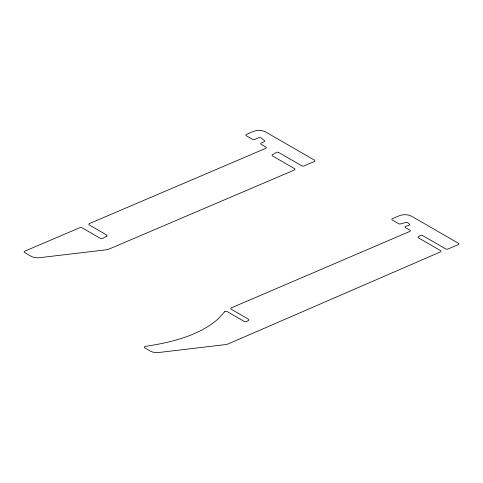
<?xml version="1.0" encoding="UTF-8"?>
<svg xmlns="http://www.w3.org/2000/svg" width="483" height="483" viewBox="0 0 483 483"><rect width="100%" height="100%" fill="white"/><g stroke="black" fill="none" stroke-linecap="round" stroke-linejoin="round"><path stroke-width="0.72" d="M224.571 311.837L218.986 318.031A92.658 53.498 0 0 1 208.306 326.315C189.402 338.034 167.263 343.008 145.534 346.371A1.588 0.918 0 0 0 144.393 347.023A1.588 0.918 0 0 0 144.803 347.911L150.141 350.996A9.545 5.512 0 0 0 158.804 352.493L224.963 344.663A9.545 5.512 0 0 0 228.731 343.691L440.315 251.969A1.588 0.918 0 0 0 440.496 250.58L418.526 237.902A1.588 0.918 0 0 1 418.526 236.604L420.325 235.565A1.588 0.918 0 0 1 422.577 235.565L445.791 248.962A1.588 0.918 0 0 0 447.856 249.053L458.204 244.639A1.588 0.918 0 0 0 458.385 243.251L411.685 216.287A9.545 5.512 0 0 0 399.26 215.756L392.486 218.648A1.588 0.918 0 0 0 392.305 220.037L398.704 223.726A1.588 0.918 0 0 0 400.522 223.907L405.865 222.415A1.588 0.918 0 0 1 407.9 222.748L409.415 224.124A1.588 0.918 0 0 1 408.721 225.458L405.974 226.159A1.588 0.918 0 0 0 405.491 227.644L409.771 230.119A1.588 0.918 0 0 1 409.596 231.508L231.393 307.846A1.588 0.918 0 0 0 231.218 309.235L248.473 319.197A1.588 0.918 0 0 1 248.473 320.495L246.674 321.533A1.588 0.918 0 0 1 244.422 321.533L227.149 311.559A1.588 0.918 0 0 0 224.571 311.837M106.538 236.211L102.71 238.421A1.588 0.918 0 0 1 100.464 238.421L81.965 227.741A1.588 0.918 0 0 0 79.894 227.65L24.796 251.16A1.588 0.918 0 0 0 24.615 252.549L30.924 256.189A9.545 5.512 0 0 0 39.588 257.693L105.753 249.856A9.545 5.512 0 0 0 109.508 248.89L294.328 170.022A1.588 0.918 0 0 0 294.503 168.633L272.539 155.955A1.588 0.918 0 0 1 272.539 154.657L276.367 152.447A1.588 0.918 0 0 1 278.613 152.447L301.827 165.85A1.588 0.918 0 0 0 303.898 165.941L314.246 161.521A1.588 0.918 0 0 0 314.421 160.133L265.698 132.004A9.545 5.512 0 0 0 253.273 131.473L246.499 134.365A1.588 0.918 0 0 0 246.324 135.753L252.549 139.346A1.588 0.918 0 0 0 254.619 139.436L258.749 137.673A1.588 0.918 0 0 1 260.977 137.86L264.382 140.523A1.588 0.918 0 0 1 264.05 141.803L261.369 142.95A1.588 0.918 0 0 0 261.194 144.339L265.807 147.001A1.588 0.918 0 0 1 265.632 148.39L89.464 223.563A1.588 0.918 0 0 0 89.283 224.951L106.538 234.913A1.588 0.918 0 0 1 106.538 236.211"/></g></svg>
